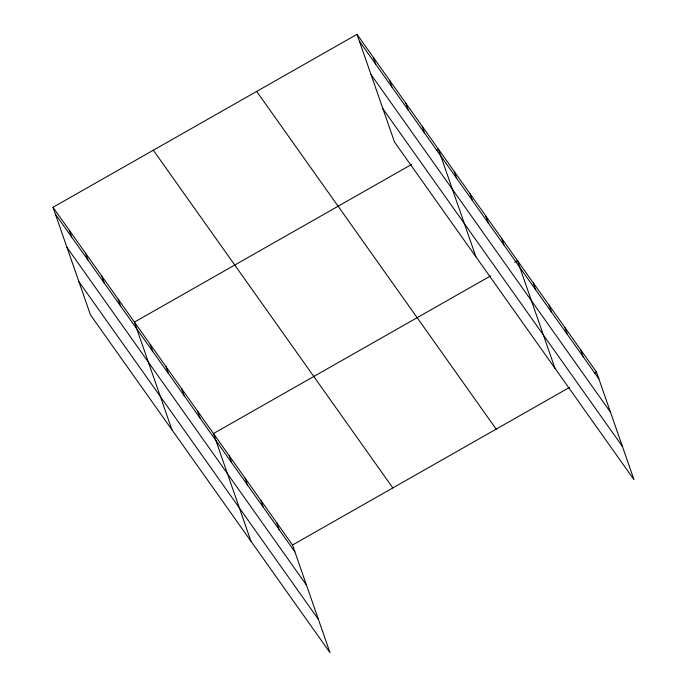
<?xml version="1.0" encoding="UTF-8"?>
<svg xmlns="http://www.w3.org/2000/svg" width="687" height="687" viewBox="0 0 687 687"><rect width="100%" height="100%" fill="white"/><g stroke="black" fill="none" stroke-linecap="round" stroke-linejoin="round"><path stroke-width="1.03" d="M53.002 207.285L292.507 544.997L329.992 652.65L90.495 314.938L53.002 207.285L357.008 34.35L596.505 372.062L633.998 479.715L394.493 142.003L357.008 34.35M411.496 164.494L134.437 322.1L171.922 429.761M436.58 150.23L438.435 149.173L475.928 256.826M490.535 275.942L213.468 433.549L250.961 541.201M514.683 262.202L517.474 260.622L554.959 368.275M292.507 544.997L569.566 387.391M594.65 373.118L596.505 372.062M359.395 41.203L598.892 378.915M370.98 74.471L610.477 412.183M382.908 108.744L622.413 446.456M256.689 91.414L496.186 429.135M153.321 150.213L392.827 487.925M55.389 214.129L294.895 551.85M66.974 247.397L306.479 585.109M78.911 281.67L318.407 619.382M580.695 349.777L583.083 356.63M564.894 327.484L567.282 334.337M549.085 305.2L551.472 312.053M533.275 282.907L535.662 289.759M501.665 238.329L504.052 245.182M485.855 216.036L488.242 222.889M470.054 193.751L472.433 200.604M454.244 171.458L456.632 178.311M422.153 126.21L424.532 133.063M405.862 103.248L408.25 110.092M389.581 80.276L391.968 87.129M373.29 57.313L375.677 64.166M276.698 522.704L279.085 529.557M260.888 500.419L263.276 507.272M245.087 478.126L247.466 484.979M229.278 455.842L231.665 462.694M197.658 411.264L200.046 418.108M181.857 388.971L184.245 395.824M166.048 366.686L168.435 373.53M150.238 344.393L152.626 351.246M118.147 299.137L120.534 305.99M101.865 276.174L104.252 283.027M85.574 253.211L87.962 260.064M69.293 230.248L71.68 237.101"/></g></svg>
